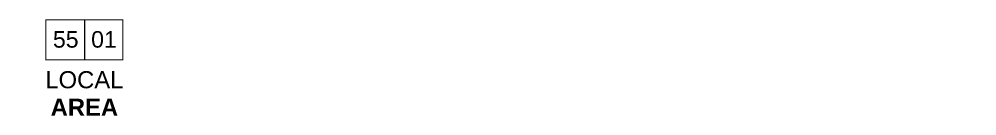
# Model space of a CAD drawing. Header units: millimetres. Extents: x -0.57 to 7.85, y -0.67 to 0.18.
import ezdxf
from ezdxf.enums import TextEntityAlignment as Align

# ---------------------------------------------------------------- set-up
doc = ezdxf.new("R2010")
doc.units = ezdxf.units.MM
doc.styles.add('AD_LOCALES', font='arialbd.ttf', dxfattribs={"height": 0.15})
doc.styles.get("Standard").update_dxf_attribs({"font": 'arial.ttf'})

msp = doc.modelspace()

# ---------------------------------------------------------------- linework, layer by layer
at = {"transparency": 16777216}
msp.add_line((0, 0.175), (0, -0.175), dxfattribs=at)
at = {"transparency": 16777216, "const_width": 0.01}
msp.add_lwpolyline([(-0.3384, 0.175), (0.3384, 0.175), (0.3384, -0.175), (-0.3384, -0.175)], close=True, dxfattribs=at)

# ---------------------------------------------------------------- texts
at = {"lineweight": 106, "transparency": 16777216, "flags": 41}
msp.add_attdef('LOCAL', text='LOCAL', height=0.15, dxfattribs=at).set_placement((0, -0.275), align=Align.TOP_CENTER)
at = {"transparency": 16777216}
for tag, text, height, p in [('55', 'PB', 0.14521, (-0.1639, -0.069)), ('01', '', 0.1452, (0.1724, -0.069))]:
    msp.add_attdef(tag, text=text, height=height, dxfattribs=at).set_placement(p, align=Align.CENTER)
at = {"transparency": 16777216, "style": 'AD_LOCALES'}
msp.add_attdef('AREA', text='X.XXm²', height=0.15, dxfattribs=at).set_placement((0, -0.516), align=Align.TOP_CENTER)

doc.saveas('drawing.dxf')
